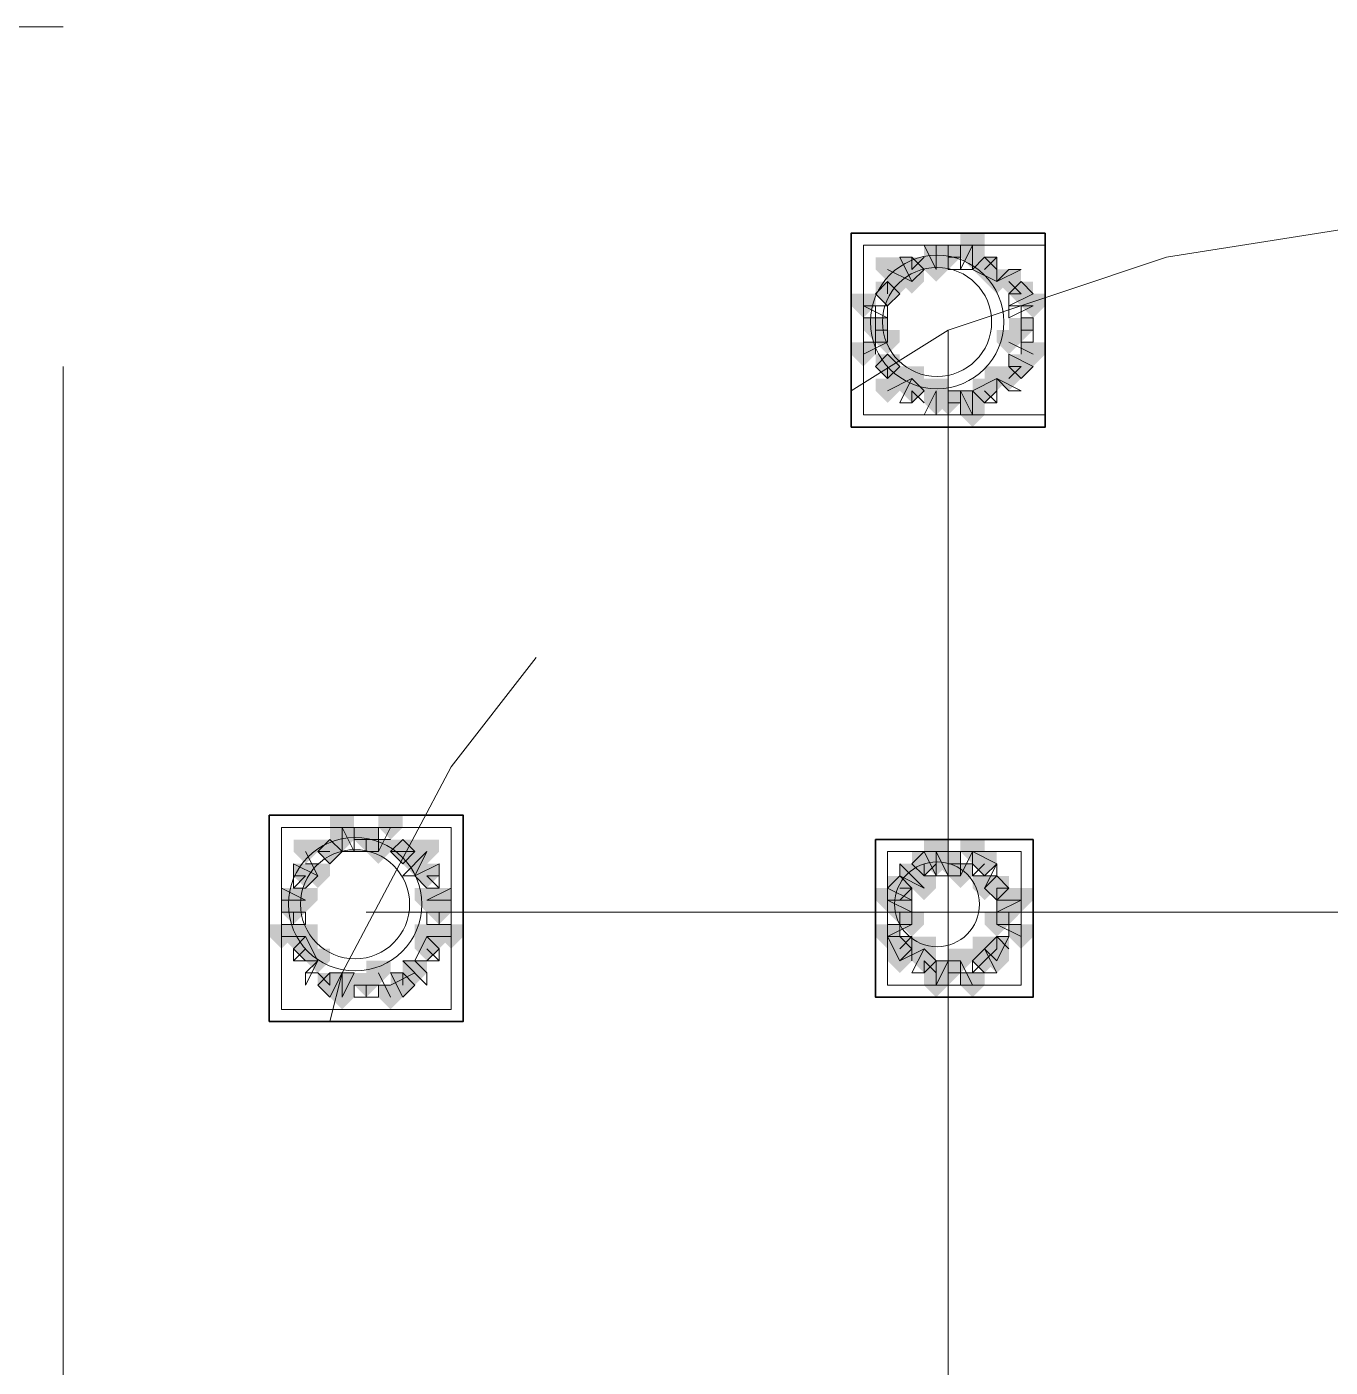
# Model space of a CAD drawing. Header units: millimetres. Extents: x 2315 to 4619, y 1334 to 1897.
# Drawn here: x 3982.87 to 3989.43, y 1554.92 to 1561.67 of the extents above; entities that cross this region are included whole.
import ezdxf

# ---------------------------------------------------------------- set-up
doc = ezdxf.new("R2010")
doc.units = ezdxf.units.MM
doc.linetypes.add('PDF_IMPORT', pattern=[1, 0.8, -0.2])
for name, color, linetype, true_color in [('PDF_10', 7, 'Continuous', 0x00b85c), ('PDF_AXIS', 7, 'Continuous', 0x00b85c), ('PDF_柱构件', 7, 'Continuous', 0x00b85c), ('PDF_转运站初步方案', 7, 'Continuous', 0x00b85c)]:
    doc.layers.add(name, color=color, linetype=linetype, true_color=true_color)
doc.layers.add('PDF_中心线层', color=1, linetype='Continuous')
doc.layers.add('PDF_粗实线层', color=7, linetype='Continuous')

msp = doc.modelspace()

# ---------------------------------------------------------------- hatches: boundary and pattern name
at = {"layer": 'PDF_10', "transparency": 33554559}
for points in [[(3987.5074, 1560.5703), (3987.4463, 1560.5703), (3987.4463, 1560.5093), (3987.5074, 1560.4482), (3987.5685, 1560.5093), (3987.5685, 1560.5703)], [(3987.5074, 1560.5703), (3987.4463, 1560.5703), (3987.4463, 1560.5093), (3987.5074, 1560.4482), (3987.5685, 1560.5093), (3987.5685, 1560.5703)], [(3987.3242, 1560.5093), (3987.2631, 1560.5093), (3987.2631, 1560.4482), (3987.3242, 1560.3871), (3987.3852, 1560.4482), (3987.3852, 1560.5093)], [(3987.3242, 1560.5093), (3987.2631, 1560.5093), (3987.2631, 1560.4482), (3987.3242, 1560.3871), (3987.3852, 1560.4482), (3987.3852, 1560.5093)], [(3987.6907, 1560.5093), (3987.6296, 1560.5093), (3987.6296, 1560.4482), (3987.6907, 1560.3871), (3987.7517, 1560.4482), (3987.7517, 1560.5093)], [(3987.6907, 1560.5093), (3987.6296, 1560.5093), (3987.6296, 1560.4482), (3987.6907, 1560.3871), (3987.7517, 1560.4482), (3987.7517, 1560.5093)], [(3987.202, 1560.3871), (3987.1409, 1560.3871), (3987.1409, 1560.326), (3987.202, 1560.2649), (3987.2631, 1560.326), (3987.2631, 1560.3871)], [(3987.202, 1560.3871), (3987.1409, 1560.3871), (3987.1409, 1560.326), (3987.202, 1560.2649), (3987.2631, 1560.326), (3987.2631, 1560.3871)], [(3987.202, 1560.3871), (3987.1409, 1560.3871), (3987.1409, 1560.326), (3987.202, 1560.2649), (3987.2631, 1560.326), (3987.2631, 1560.3871)], [(3987.8739, 1560.3871), (3987.8128, 1560.3871), (3987.8128, 1560.326), (3987.8739, 1560.2649), (3987.935, 1560.326), (3987.935, 1560.3871)], [(3987.8739, 1560.3871), (3987.8128, 1560.3871), (3987.8128, 1560.326), (3987.8739, 1560.2649), (3987.935, 1560.326), (3987.935, 1560.3871)], [(3987.1409, 1560.2039), (3987.0798, 1560.2039), (3987.0798, 1560.1428), (3987.1409, 1560.0817), (3987.202, 1560.1428), (3987.202, 1560.2039)], [(3987.1409, 1560.2039), (3987.0798, 1560.2039), (3987.0798, 1560.1428), (3987.1409, 1560.0817), (3987.202, 1560.1428), (3987.202, 1560.2039)], [(3987.8739, 1560.2039), (3987.8128, 1560.2039), (3987.8128, 1560.1428), (3987.8739, 1560.0817), (3987.935, 1560.1428), (3987.935, 1560.2039)], [(3987.8739, 1560.2039), (3987.8128, 1560.2039), (3987.8128, 1560.1428), (3987.8739, 1560.0817), (3987.935, 1560.1428), (3987.935, 1560.2039)], [(3987.202, 1560.0206), (3987.1409, 1560.0206), (3987.1409, 1559.9595), (3987.202, 1559.8985), (3987.2631, 1559.9595), (3987.2631, 1560.0206)], [(3987.202, 1560.0206), (3987.1409, 1560.0206), (3987.1409, 1559.9595), (3987.202, 1559.8985), (3987.2631, 1559.9595), (3987.2631, 1560.0206)], [(3987.202, 1560.0206), (3987.1409, 1560.0206), (3987.1409, 1559.9595), (3987.202, 1559.8985), (3987.2631, 1559.9595), (3987.2631, 1560.0206)], [(3987.8739, 1560.0206), (3987.8128, 1560.0206), (3987.8128, 1559.9595), (3987.8739, 1559.8985), (3987.935, 1559.9595), (3987.935, 1560.0206)], [(3987.8739, 1560.0206), (3987.8128, 1560.0206), (3987.8128, 1559.9595), (3987.8739, 1559.8985), (3987.935, 1559.9595), (3987.935, 1560.0206)], [(3987.3242, 1559.8985), (3987.2631, 1559.8985), (3987.2631, 1559.8374), (3987.3242, 1559.7763), (3987.3852, 1559.8374), (3987.3852, 1559.8985)], [(3987.3242, 1559.8985), (3987.2631, 1559.8985), (3987.2631, 1559.8374), (3987.3242, 1559.7763), (3987.3852, 1559.8374), (3987.3852, 1559.8985)], [(3987.6907, 1559.8985), (3987.6296, 1559.8985), (3987.6296, 1559.8374), (3987.6907, 1559.7763), (3987.7517, 1559.8374), (3987.7517, 1559.8985)], [(3987.6907, 1559.8985), (3987.6296, 1559.8985), (3987.6296, 1559.8374), (3987.6907, 1559.7763), (3987.7517, 1559.8374), (3987.7517, 1559.8985)], [(3987.5074, 1559.8374), (3987.4463, 1559.8374), (3987.4463, 1559.7763), (3987.5074, 1559.7152), (3987.5685, 1559.7763), (3987.5685, 1559.8374)], [(3987.5074, 1559.8374), (3987.4463, 1559.8374), (3987.4463, 1559.7763), (3987.5074, 1559.7152), (3987.5685, 1559.7763), (3987.5685, 1559.8374)], [(3984.3923, 1557.5774), (3984.3312, 1557.5774), (3984.3312, 1557.5163), (3984.3923, 1557.4552), (3984.4534, 1557.5163), (3984.4534, 1557.5774)], [(3984.3923, 1557.5774), (3984.3312, 1557.5774), (3984.3312, 1557.5163), (3984.3923, 1557.4552), (3984.4534, 1557.5163), (3984.4534, 1557.5774)], [(3984.3923, 1557.5774), (3984.3312, 1557.5774), (3984.3312, 1557.5163), (3984.3923, 1557.4552), (3984.4534, 1557.5163), (3984.4534, 1557.5774)], [(3984.5755, 1557.6385), (3984.5144, 1557.6385), (3984.5144, 1557.5774), (3984.5755, 1557.5163), (3984.6366, 1557.5774), (3984.6366, 1557.6385)], [(3984.5755, 1557.6385), (3984.5144, 1557.6385), (3984.5144, 1557.5774), (3984.5755, 1557.5163), (3984.6366, 1557.5774), (3984.6366, 1557.6385)], [(3984.7588, 1557.5774), (3984.6977, 1557.5774), (3984.6977, 1557.5163), (3984.7588, 1557.4552), (3984.8198, 1557.5163), (3984.8198, 1557.5774)], [(3984.7588, 1557.5774), (3984.6977, 1557.5774), (3984.6977, 1557.5163), (3984.7588, 1557.4552), (3984.8198, 1557.5163), (3984.8198, 1557.5774)], [(3984.7588, 1557.5774), (3984.6977, 1557.5774), (3984.6977, 1557.5163), (3984.7588, 1557.4552), (3984.8198, 1557.5163), (3984.8198, 1557.5774)], [(3987.3852, 1557.5163), (3987.3242, 1557.5163), (3987.3242, 1557.4552), (3987.3852, 1557.3941), (3987.4463, 1557.4552), (3987.4463, 1557.5163)], [(3987.3852, 1557.5163), (3987.3242, 1557.5163), (3987.3242, 1557.4552), (3987.3852, 1557.3941), (3987.4463, 1557.4552), (3987.4463, 1557.5163)], [(3987.5074, 1557.5163), (3987.4463, 1557.5163), (3987.4463, 1557.4552), (3987.5074, 1557.3941), (3987.5685, 1557.4552), (3987.5685, 1557.5163)], [(3987.5074, 1557.5163), (3987.4463, 1557.5163), (3987.4463, 1557.4552), (3987.5074, 1557.3941), (3987.5685, 1557.4552), (3987.5685, 1557.5163)], [(3987.6907, 1557.5163), (3987.6296, 1557.5163), (3987.6296, 1557.4552), (3987.6907, 1557.3941), (3987.7517, 1557.4552), (3987.7517, 1557.5163)], [(3987.6907, 1557.5163), (3987.6296, 1557.5163), (3987.6296, 1557.4552), (3987.6907, 1557.3941), (3987.7517, 1557.4552), (3987.7517, 1557.5163)], [(3984.2701, 1557.4552), (3984.209, 1557.4552), (3984.209, 1557.3941), (3984.2701, 1557.333), (3984.3312, 1557.3941), (3984.3312, 1557.4552)], [(3984.2701, 1557.4552), (3984.209, 1557.4552), (3984.209, 1557.3941), (3984.2701, 1557.333), (3984.3312, 1557.3941), (3984.3312, 1557.4552)], [(3984.8809, 1557.4552), (3984.8198, 1557.4552), (3984.8198, 1557.3941), (3984.8809, 1557.333), (3984.942, 1557.3941), (3984.942, 1557.4552)], [(3984.8809, 1557.4552), (3984.8198, 1557.4552), (3984.8198, 1557.3941), (3984.8809, 1557.333), (3984.942, 1557.3941), (3984.942, 1557.4552)], [(3987.2631, 1557.3941), (3987.202, 1557.3941), (3987.202, 1557.333), (3987.2631, 1557.272), (3987.3242, 1557.333), (3987.3242, 1557.3941)], [(3987.2631, 1557.3941), (3987.202, 1557.3941), (3987.202, 1557.333), (3987.2631, 1557.272), (3987.3242, 1557.333), (3987.3242, 1557.3941)], [(3987.7517, 1557.3941), (3987.6907, 1557.3941), (3987.6907, 1557.333), (3987.7517, 1557.272), (3987.8128, 1557.333), (3987.8128, 1557.3941)], [(3987.7517, 1557.3941), (3987.6907, 1557.3941), (3987.6907, 1557.333), (3987.7517, 1557.272), (3987.8128, 1557.333), (3987.8128, 1557.3941)], [(3984.209, 1557.272), (3984.1479, 1557.272), (3984.1479, 1557.2109), (3984.209, 1557.1498), (3984.2701, 1557.2109), (3984.2701, 1557.272)], [(3984.209, 1557.272), (3984.1479, 1557.272), (3984.1479, 1557.2109), (3984.209, 1557.1498), (3984.2701, 1557.2109), (3984.2701, 1557.272)], [(3984.942, 1557.272), (3984.8809, 1557.272), (3984.8809, 1557.2109), (3984.942, 1557.1498), (3985.0031, 1557.2109), (3985.0031, 1557.272)], [(3984.942, 1557.272), (3984.8809, 1557.272), (3984.8809, 1557.2109), (3984.942, 1557.1498), (3985.0031, 1557.2109), (3985.0031, 1557.272)], [(3984.942, 1557.272), (3984.8809, 1557.272), (3984.8809, 1557.2109), (3984.942, 1557.1498), (3985.0031, 1557.2109), (3985.0031, 1557.272)], [(3987.2631, 1557.272), (3987.202, 1557.272), (3987.202, 1557.2109), (3987.2631, 1557.1498), (3987.3242, 1557.2109), (3987.3242, 1557.272)], [(3987.2631, 1557.272), (3987.202, 1557.272), (3987.202, 1557.2109), (3987.2631, 1557.1498), (3987.3242, 1557.2109), (3987.3242, 1557.272)], [(3987.8128, 1557.272), (3987.7517, 1557.272), (3987.7517, 1557.2109), (3987.8128, 1557.1498), (3987.8739, 1557.2109), (3987.8739, 1557.272)], [(3987.8128, 1557.272), (3987.7517, 1557.272), (3987.7517, 1557.2109), (3987.8128, 1557.1498), (3987.8739, 1557.2109), (3987.8739, 1557.272)], [(3984.2701, 1557.0887), (3984.209, 1557.0887), (3984.209, 1557.0276), (3984.2701, 1556.9666), (3984.3312, 1557.0276), (3984.3312, 1557.0887)], [(3984.2701, 1557.0887), (3984.209, 1557.0887), (3984.209, 1557.0276), (3984.2701, 1556.9666), (3984.3312, 1557.0276), (3984.3312, 1557.0887)], [(3984.8809, 1557.0887), (3984.8198, 1557.0887), (3984.8198, 1557.0276), (3984.8809, 1556.9666), (3984.942, 1557.0276), (3984.942, 1557.0887)], [(3984.8809, 1557.0887), (3984.8198, 1557.0887), (3984.8198, 1557.0276), (3984.8809, 1556.9666), (3984.942, 1557.0276), (3984.942, 1557.0887)], [(3987.2631, 1557.0887), (3987.202, 1557.0887), (3987.202, 1557.0276), (3987.2631, 1556.9666), (3987.3242, 1557.0276), (3987.3242, 1557.0887)], [(3987.2631, 1557.0887), (3987.202, 1557.0887), (3987.202, 1557.0276), (3987.2631, 1556.9666), (3987.3242, 1557.0276), (3987.3242, 1557.0887)], [(3987.7517, 1557.0887), (3987.6907, 1557.0887), (3987.6907, 1557.0276), (3987.7517, 1556.9666), (3987.8128, 1557.0276), (3987.8128, 1557.0887)], [(3987.7517, 1557.0887), (3987.6907, 1557.0887), (3987.6907, 1557.0276), (3987.7517, 1556.9666), (3987.8128, 1557.0276), (3987.8128, 1557.0887)], [(3987.3852, 1557.0276), (3987.3242, 1557.0276), (3987.3242, 1556.9666), (3987.3852, 1556.9055), (3987.4463, 1556.9666), (3987.4463, 1557.0276)], [(3987.3852, 1557.0276), (3987.3242, 1557.0276), (3987.3242, 1556.9666), (3987.3852, 1556.9055), (3987.4463, 1556.9666), (3987.4463, 1557.0276)], [(3987.5074, 1556.9666), (3987.4463, 1556.9666), (3987.4463, 1556.9055), (3987.5074, 1556.8444), (3987.5685, 1556.9055), (3987.5685, 1556.9666)], [(3987.5074, 1556.9666), (3987.4463, 1556.9666), (3987.4463, 1556.9055), (3987.5074, 1556.8444), (3987.5685, 1556.9055), (3987.5685, 1556.9666)], [(3987.6907, 1557.0276), (3987.6296, 1557.0276), (3987.6296, 1556.9666), (3987.6907, 1556.9055), (3987.7517, 1556.9666), (3987.7517, 1557.0276)], [(3987.6907, 1557.0276), (3987.6296, 1557.0276), (3987.6296, 1556.9666), (3987.6907, 1556.9055), (3987.7517, 1556.9666), (3987.7517, 1557.0276)], [(3984.3923, 1556.9055), (3984.3312, 1556.9055), (3984.3312, 1556.8444), (3984.3923, 1556.7833), (3984.4534, 1556.8444), (3984.4534, 1556.9055)], [(3984.3923, 1556.9055), (3984.3312, 1556.9055), (3984.3312, 1556.8444), (3984.3923, 1556.7833), (3984.4534, 1556.8444), (3984.4534, 1556.9055)], [(3984.5755, 1556.9055), (3984.5144, 1556.9055), (3984.5144, 1556.8444), (3984.5755, 1556.7833), (3984.6366, 1556.8444), (3984.6366, 1556.9055)], [(3984.5755, 1556.9055), (3984.5144, 1556.9055), (3984.5144, 1556.8444), (3984.5755, 1556.7833), (3984.6366, 1556.8444), (3984.6366, 1556.9055)], [(3984.7588, 1556.9055), (3984.6977, 1556.9055), (3984.6977, 1556.8444), (3984.7588, 1556.7833), (3984.8198, 1556.8444), (3984.8198, 1556.9055)], [(3984.7588, 1556.9055), (3984.6977, 1556.9055), (3984.6977, 1556.8444), (3984.7588, 1556.7833), (3984.8198, 1556.8444), (3984.8198, 1556.9055)]]:
    msp.add_hatch(color=256, dxfattribs=at).paths.add_polyline_path(points)
at = {"layer": 'PDF_柱构件', "transparency": 33554559}
for points in [[(3987.6296, 1560.6314), (3987.5685, 1560.6314), (3987.5685, 1560.5703), (3987.6296, 1560.5093), (3987.6907, 1560.5703), (3987.6907, 1560.6314)], [(3987.4463, 1560.5703), (3987.3852, 1560.5703), (3987.3852, 1560.5093), (3987.4463, 1560.4482), (3987.5074, 1560.5093), (3987.5074, 1560.5703)], [(3987.6296, 1560.5703), (3987.5685, 1560.5703), (3987.5685, 1560.5093), (3987.6296, 1560.4482), (3987.6907, 1560.5093), (3987.6907, 1560.5703)], [(3987.202, 1560.5093), (3987.1409, 1560.5093), (3987.1409, 1560.4482), (3987.202, 1560.3871), (3987.2631, 1560.4482), (3987.2631, 1560.5093)], [(3987.4463, 1560.5093), (3987.3852, 1560.5093), (3987.3852, 1560.4482), (3987.4463, 1560.3871), (3987.5074, 1560.4482), (3987.5074, 1560.5093)], [(3987.2631, 1560.4482), (3987.202, 1560.4482), (3987.202, 1560.3871), (3987.2631, 1560.326), (3987.3242, 1560.3871), (3987.3242, 1560.4482)], [(3987.3242, 1560.4482), (3987.2631, 1560.4482), (3987.2631, 1560.3871), (3987.3242, 1560.326), (3987.3852, 1560.3871), (3987.3852, 1560.4482)], [(3987.7517, 1560.4482), (3987.6907, 1560.4482), (3987.6907, 1560.3871), (3987.7517, 1560.326), (3987.8128, 1560.3871), (3987.8128, 1560.4482)], [(3987.8128, 1560.4482), (3987.7517, 1560.4482), (3987.7517, 1560.3871), (3987.8128, 1560.326), (3987.8739, 1560.3871), (3987.8739, 1560.4482)], [(3987.0798, 1560.326), (3987.0188, 1560.326), (3987.0188, 1560.2649), (3987.0798, 1560.2039), (3987.1409, 1560.2649), (3987.1409, 1560.326)], [(3987.935, 1560.326), (3987.8739, 1560.326), (3987.8739, 1560.2649), (3987.935, 1560.2039), (3987.9961, 1560.2649), (3987.9961, 1560.326)], [(3987.202, 1560.1428), (3987.1409, 1560.1428), (3987.1409, 1560.0817), (3987.202, 1560.0206), (3987.2631, 1560.0817), (3987.2631, 1560.1428)], [(3987.8128, 1560.1428), (3987.7517, 1560.1428), (3987.7517, 1560.0817), (3987.8128, 1560.0206), (3987.8739, 1560.0817), (3987.8739, 1560.1428)], [(3987.0798, 1560.0817), (3987.0188, 1560.0817), (3987.0188, 1560.0206), (3987.0798, 1559.9595), (3987.1409, 1560.0206), (3987.1409, 1560.0817)], [(3987.935, 1560.0817), (3987.8739, 1560.0817), (3987.8739, 1560.0206), (3987.935, 1559.9595), (3987.9961, 1560.0206), (3987.9961, 1560.0817)], [(3987.2631, 1559.9595), (3987.202, 1559.9595), (3987.202, 1559.8985), (3987.2631, 1559.8374), (3987.3242, 1559.8985), (3987.3242, 1559.9595)], [(3987.3242, 1559.9595), (3987.2631, 1559.9595), (3987.2631, 1559.8985), (3987.3242, 1559.8374), (3987.3852, 1559.8985), (3987.3852, 1559.9595)], [(3987.7517, 1559.9595), (3987.6907, 1559.9595), (3987.6907, 1559.8985), (3987.7517, 1559.8374), (3987.8128, 1559.8985), (3987.8128, 1559.9595)], [(3987.8128, 1559.9595), (3987.7517, 1559.9595), (3987.7517, 1559.8985), (3987.8128, 1559.8374), (3987.8739, 1559.8985), (3987.8739, 1559.9595)], [(3987.202, 1559.8985), (3987.1409, 1559.8985), (3987.1409, 1559.8374), (3987.202, 1559.7763), (3987.2631, 1559.8374), (3987.2631, 1559.8985)], [(3987.4463, 1559.8985), (3987.3852, 1559.8985), (3987.3852, 1559.8374), (3987.4463, 1559.7763), (3987.5074, 1559.8374), (3987.5074, 1559.8985)], [(3987.4463, 1559.8374), (3987.3852, 1559.8374), (3987.3852, 1559.7763), (3987.4463, 1559.7152), (3987.5074, 1559.7763), (3987.5074, 1559.8374)], [(3987.6296, 1559.8374), (3987.5685, 1559.8374), (3987.5685, 1559.7763), (3987.6296, 1559.7152), (3987.6907, 1559.7763), (3987.6907, 1559.8374)], [(3987.6296, 1559.7763), (3987.5685, 1559.7763), (3987.5685, 1559.7152), (3987.6296, 1559.6541), (3987.6907, 1559.7152), (3987.6907, 1559.7763)], [(3984.4534, 1557.6995), (3984.3923, 1557.6995), (3984.3923, 1557.6385), (3984.4534, 1557.5774), (3984.5144, 1557.6385), (3984.5144, 1557.6995)], [(3984.6977, 1557.6995), (3984.6366, 1557.6995), (3984.6366, 1557.6385), (3984.6977, 1557.5774), (3984.7588, 1557.6385), (3984.7588, 1557.6995)], [(3984.2701, 1557.5774), (3984.209, 1557.5774), (3984.209, 1557.5163), (3984.2701, 1557.4552), (3984.3312, 1557.5163), (3984.3312, 1557.5774)], [(3984.4534, 1557.6385), (3984.3923, 1557.6385), (3984.3923, 1557.5774), (3984.4534, 1557.5163), (3984.5144, 1557.5774), (3984.5144, 1557.6385)], [(3984.6366, 1557.5774), (3984.5755, 1557.5774), (3984.5755, 1557.5163), (3984.6366, 1557.4552), (3984.6977, 1557.5163), (3984.6977, 1557.5774)], [(3984.8809, 1557.5774), (3984.8198, 1557.5774), (3984.8198, 1557.5163), (3984.8809, 1557.4552), (3984.942, 1557.5163), (3984.942, 1557.5774)], [(3987.4463, 1557.5774), (3987.3852, 1557.5774), (3987.3852, 1557.5163), (3987.4463, 1557.4552), (3987.5074, 1557.5163), (3987.5074, 1557.5774)], [(3987.6296, 1557.5774), (3987.5685, 1557.5774), (3987.5685, 1557.5163), (3987.6296, 1557.4552), (3987.6907, 1557.5163), (3987.6907, 1557.5774)], [(3984.8198, 1557.5163), (3984.7588, 1557.5163), (3984.7588, 1557.4552), (3984.8198, 1557.3941), (3984.8809, 1557.4552), (3984.8809, 1557.5163)], [(3987.4463, 1557.5163), (3987.3852, 1557.5163), (3987.3852, 1557.4552), (3987.4463, 1557.3941), (3987.5074, 1557.4552), (3987.5074, 1557.5163)], [(3984.3312, 1557.4552), (3984.2701, 1557.4552), (3984.2701, 1557.3941), (3984.3312, 1557.333), (3984.3923, 1557.3941), (3984.3923, 1557.4552)], [(3987.3242, 1557.4552), (3987.2631, 1557.4552), (3987.2631, 1557.3941), (3987.3242, 1557.333), (3987.3852, 1557.3941), (3987.3852, 1557.4552)], [(3987.5685, 1557.4552), (3987.5074, 1557.4552), (3987.5074, 1557.3941), (3987.5685, 1557.333), (3987.6296, 1557.3941), (3987.6296, 1557.4552)], [(3987.3852, 1557.3941), (3987.3242, 1557.3941), (3987.3242, 1557.333), (3987.3852, 1557.272), (3987.4463, 1557.333), (3987.4463, 1557.3941)], [(3987.6907, 1557.3941), (3987.6296, 1557.3941), (3987.6296, 1557.333), (3987.6907, 1557.272), (3987.7517, 1557.333), (3987.7517, 1557.3941)], [(3984.209, 1557.333), (3984.1479, 1557.333), (3984.1479, 1557.272), (3984.209, 1557.2109), (3984.2701, 1557.272), (3984.2701, 1557.333)], [(3984.2701, 1557.333), (3984.209, 1557.333), (3984.209, 1557.272), (3984.2701, 1557.2109), (3984.3312, 1557.272), (3984.3312, 1557.333)], [(3984.8809, 1557.333), (3984.8198, 1557.333), (3984.8198, 1557.272), (3984.8809, 1557.2109), (3984.942, 1557.272), (3984.942, 1557.333)], [(3984.942, 1557.333), (3984.8809, 1557.333), (3984.8809, 1557.272), (3984.942, 1557.2109), (3985.0031, 1557.272), (3985.0031, 1557.333)], [(3987.202, 1557.333), (3987.1409, 1557.333), (3987.1409, 1557.272), (3987.202, 1557.2109), (3987.2631, 1557.272), (3987.2631, 1557.333)], [(3987.2631, 1557.333), (3987.202, 1557.333), (3987.202, 1557.272), (3987.2631, 1557.2109), (3987.3242, 1557.272), (3987.3242, 1557.333)], [(3987.8128, 1557.333), (3987.7517, 1557.333), (3987.7517, 1557.272), (3987.8128, 1557.2109), (3987.8739, 1557.272), (3987.8739, 1557.333)], [(3987.8739, 1557.333), (3987.8128, 1557.333), (3987.8128, 1557.272), (3987.8739, 1557.2109), (3987.935, 1557.272), (3987.935, 1557.333)], [(3987.3242, 1557.2109), (3987.2631, 1557.2109), (3987.2631, 1557.1498), (3987.3242, 1557.0887), (3987.3852, 1557.1498), (3987.3852, 1557.2109)], [(3987.7517, 1557.2109), (3987.6907, 1557.2109), (3987.6907, 1557.1498), (3987.7517, 1557.0887), (3987.8128, 1557.1498), (3987.8128, 1557.2109)], [(3984.1479, 1557.1498), (3984.0869, 1557.1498), (3984.0869, 1557.0887), (3984.1479, 1557.0276), (3984.209, 1557.0887), (3984.209, 1557.1498)], [(3984.209, 1557.1498), (3984.1479, 1557.1498), (3984.1479, 1557.0887), (3984.209, 1557.0276), (3984.2701, 1557.0887), (3984.2701, 1557.1498)], [(3984.2701, 1557.1498), (3984.209, 1557.1498), (3984.209, 1557.0887), (3984.2701, 1557.0276), (3984.3312, 1557.0887), (3984.3312, 1557.1498)], [(3984.8809, 1557.1498), (3984.8198, 1557.1498), (3984.8198, 1557.0887), (3984.8809, 1557.0276), (3984.942, 1557.0887), (3984.942, 1557.1498)], [(3984.942, 1557.1498), (3984.8809, 1557.1498), (3984.8809, 1557.0887), (3984.942, 1557.0276), (3985.0031, 1557.0887), (3985.0031, 1557.1498)], [(3985.0031, 1557.1498), (3984.942, 1557.1498), (3984.942, 1557.0887), (3985.0031, 1557.0276), (3985.0642, 1557.0887), (3985.0642, 1557.1498)], [(3987.202, 1557.1498), (3987.1409, 1557.1498), (3987.1409, 1557.0887), (3987.202, 1557.0276), (3987.2631, 1557.0887), (3987.2631, 1557.1498)], [(3987.8739, 1557.1498), (3987.8128, 1557.1498), (3987.8128, 1557.0887), (3987.8739, 1557.0276), (3987.935, 1557.0887), (3987.935, 1557.1498)], [(3987.3852, 1557.0887), (3987.3242, 1557.0887), (3987.3242, 1557.0276), (3987.3852, 1556.9666), (3987.4463, 1557.0276), (3987.4463, 1557.0887)], [(3987.6907, 1557.0887), (3987.6296, 1557.0887), (3987.6296, 1557.0276), (3987.6907, 1556.9666), (3987.7517, 1557.0276), (3987.7517, 1557.0887)], [(3984.3312, 1557.0276), (3984.2701, 1557.0276), (3984.2701, 1556.9666), (3984.3312, 1556.9055), (3984.3923, 1556.9666), (3984.3923, 1557.0276)], [(3984.6366, 1556.9666), (3984.5755, 1556.9666), (3984.5755, 1556.9055), (3984.6366, 1556.8444), (3984.6977, 1556.9055), (3984.6977, 1556.9666)], [(3984.8198, 1556.9666), (3984.7588, 1556.9666), (3984.7588, 1556.9055), (3984.8198, 1556.8444), (3984.8809, 1556.9055), (3984.8809, 1556.9666)], [(3987.2631, 1557.0276), (3987.202, 1557.0276), (3987.202, 1556.9666), (3987.2631, 1556.9055), (3987.3242, 1556.9666), (3987.3242, 1557.0276)], [(3987.4463, 1556.9666), (3987.3852, 1556.9666), (3987.3852, 1556.9055), (3987.4463, 1556.8444), (3987.5074, 1556.9055), (3987.5074, 1556.9666)], [(3987.5685, 1557.0276), (3987.5074, 1557.0276), (3987.5074, 1556.9666), (3987.5685, 1556.9055), (3987.6296, 1556.9666), (3987.6296, 1557.0276)], [(3987.7517, 1557.0276), (3987.6907, 1557.0276), (3987.6907, 1556.9666), (3987.7517, 1556.9055), (3987.8128, 1556.9666), (3987.8128, 1557.0276)], [(3984.4534, 1556.9055), (3984.3923, 1556.9055), (3984.3923, 1556.8444), (3984.4534, 1556.7833), (3984.5144, 1556.8444), (3984.5144, 1556.9055)], [(3987.4463, 1556.9055), (3987.3852, 1556.9055), (3987.3852, 1556.8444), (3987.4463, 1556.7833), (3987.5074, 1556.8444), (3987.5074, 1556.9055)], [(3987.6296, 1556.9055), (3987.5685, 1556.9055), (3987.5685, 1556.8444), (3987.6296, 1556.7833), (3987.6907, 1556.8444), (3987.6907, 1556.9055)], [(3984.4534, 1556.8444), (3984.3923, 1556.8444), (3984.3923, 1556.7833), (3984.4534, 1556.7222), (3984.5144, 1556.7833), (3984.5144, 1556.8444)], [(3984.6977, 1556.8444), (3984.6366, 1556.8444), (3984.6366, 1556.7833), (3984.6977, 1556.7222), (3984.7588, 1556.7833), (3984.7588, 1556.8444)]]:
    msp.add_hatch(color=256, dxfattribs=at).paths.add_polyline_path(points)
at = {"layer": 'PDF_转运站初步方案', "transparency": 33554559}
for points in [[(3987.5074, 1560.5703), (3987.4463, 1560.5703), (3987.4463, 1560.5093), (3987.5074, 1560.4482), (3987.5685, 1560.5093), (3987.5685, 1560.5703)], [(3987.5074, 1560.5703), (3987.4463, 1560.5703), (3987.4463, 1560.5093), (3987.5074, 1560.4482), (3987.5685, 1560.5093), (3987.5685, 1560.5703)], [(3987.3242, 1560.5093), (3987.2631, 1560.5093), (3987.2631, 1560.4482), (3987.3242, 1560.3871), (3987.3852, 1560.4482), (3987.3852, 1560.5093)], [(3987.3242, 1560.5093), (3987.2631, 1560.5093), (3987.2631, 1560.4482), (3987.3242, 1560.3871), (3987.3852, 1560.4482), (3987.3852, 1560.5093)], [(3987.6907, 1560.5093), (3987.6296, 1560.5093), (3987.6296, 1560.4482), (3987.6907, 1560.3871), (3987.7517, 1560.4482), (3987.7517, 1560.5093)], [(3987.6907, 1560.5093), (3987.6296, 1560.5093), (3987.6296, 1560.4482), (3987.6907, 1560.3871), (3987.7517, 1560.4482), (3987.7517, 1560.5093)], [(3987.202, 1560.3871), (3987.1409, 1560.3871), (3987.1409, 1560.326), (3987.202, 1560.2649), (3987.2631, 1560.326), (3987.2631, 1560.3871)], [(3987.202, 1560.3871), (3987.1409, 1560.3871), (3987.1409, 1560.326), (3987.202, 1560.2649), (3987.2631, 1560.326), (3987.2631, 1560.3871)], [(3987.8739, 1560.3871), (3987.8128, 1560.3871), (3987.8128, 1560.326), (3987.8739, 1560.2649), (3987.935, 1560.326), (3987.935, 1560.3871)], [(3987.8739, 1560.3871), (3987.8128, 1560.3871), (3987.8128, 1560.326), (3987.8739, 1560.2649), (3987.935, 1560.326), (3987.935, 1560.3871)], [(3987.1409, 1560.2039), (3987.0798, 1560.2039), (3987.0798, 1560.1428), (3987.1409, 1560.0817), (3987.202, 1560.1428), (3987.202, 1560.2039)], [(3987.1409, 1560.2039), (3987.0798, 1560.2039), (3987.0798, 1560.1428), (3987.1409, 1560.0817), (3987.202, 1560.1428), (3987.202, 1560.2039)], [(3987.8739, 1560.2039), (3987.8128, 1560.2039), (3987.8128, 1560.1428), (3987.8739, 1560.0817), (3987.935, 1560.1428), (3987.935, 1560.2039)], [(3987.8739, 1560.2039), (3987.8128, 1560.2039), (3987.8128, 1560.1428), (3987.8739, 1560.0817), (3987.935, 1560.1428), (3987.935, 1560.2039)], [(3987.202, 1560.0206), (3987.1409, 1560.0206), (3987.1409, 1559.9595), (3987.202, 1559.8985), (3987.2631, 1559.9595), (3987.2631, 1560.0206)], [(3987.202, 1560.0206), (3987.1409, 1560.0206), (3987.1409, 1559.9595), (3987.202, 1559.8985), (3987.2631, 1559.9595), (3987.2631, 1560.0206)], [(3987.8739, 1560.0206), (3987.8128, 1560.0206), (3987.8128, 1559.9595), (3987.8739, 1559.8985), (3987.935, 1559.9595), (3987.935, 1560.0206)], [(3987.8739, 1560.0206), (3987.8128, 1560.0206), (3987.8128, 1559.9595), (3987.8739, 1559.8985), (3987.935, 1559.9595), (3987.935, 1560.0206)], [(3987.3242, 1559.8985), (3987.2631, 1559.8985), (3987.2631, 1559.8374), (3987.3242, 1559.7763), (3987.3852, 1559.8374), (3987.3852, 1559.8985)], [(3987.3242, 1559.8985), (3987.2631, 1559.8985), (3987.2631, 1559.8374), (3987.3242, 1559.7763), (3987.3852, 1559.8374), (3987.3852, 1559.8985)], [(3987.6907, 1559.8985), (3987.6296, 1559.8985), (3987.6296, 1559.8374), (3987.6907, 1559.7763), (3987.7517, 1559.8374), (3987.7517, 1559.8985)], [(3987.6907, 1559.8985), (3987.6296, 1559.8985), (3987.6296, 1559.8374), (3987.6907, 1559.7763), (3987.7517, 1559.8374), (3987.7517, 1559.8985)], [(3987.5074, 1559.8374), (3987.4463, 1559.8374), (3987.4463, 1559.7763), (3987.5074, 1559.7152), (3987.5685, 1559.7763), (3987.5685, 1559.8374)], [(3987.5074, 1559.8374), (3987.4463, 1559.8374), (3987.4463, 1559.7763), (3987.5074, 1559.7152), (3987.5685, 1559.7763), (3987.5685, 1559.8374)], [(3984.3923, 1557.5774), (3984.3312, 1557.5774), (3984.3312, 1557.5163), (3984.3923, 1557.4552), (3984.4534, 1557.5163), (3984.4534, 1557.5774)], [(3984.3923, 1557.5774), (3984.3312, 1557.5774), (3984.3312, 1557.5163), (3984.3923, 1557.4552), (3984.4534, 1557.5163), (3984.4534, 1557.5774)], [(3984.5755, 1557.6385), (3984.5144, 1557.6385), (3984.5144, 1557.5774), (3984.5755, 1557.5163), (3984.6366, 1557.5774), (3984.6366, 1557.6385)], [(3984.5755, 1557.6385), (3984.5144, 1557.6385), (3984.5144, 1557.5774), (3984.5755, 1557.5163), (3984.6366, 1557.5774), (3984.6366, 1557.6385)], [(3984.7588, 1557.5774), (3984.6977, 1557.5774), (3984.6977, 1557.5163), (3984.7588, 1557.4552), (3984.8198, 1557.5163), (3984.8198, 1557.5774)], [(3984.7588, 1557.5774), (3984.6977, 1557.5774), (3984.6977, 1557.5163), (3984.7588, 1557.4552), (3984.8198, 1557.5163), (3984.8198, 1557.5774)], [(3987.3852, 1557.5163), (3987.3242, 1557.5163), (3987.3242, 1557.4552), (3987.3852, 1557.3941), (3987.4463, 1557.4552), (3987.4463, 1557.5163)], [(3987.3852, 1557.5163), (3987.3242, 1557.5163), (3987.3242, 1557.4552), (3987.3852, 1557.3941), (3987.4463, 1557.4552), (3987.4463, 1557.5163)], [(3987.5074, 1557.5163), (3987.4463, 1557.5163), (3987.4463, 1557.4552), (3987.5074, 1557.3941), (3987.5685, 1557.4552), (3987.5685, 1557.5163)], [(3987.5074, 1557.5163), (3987.4463, 1557.5163), (3987.4463, 1557.4552), (3987.5074, 1557.3941), (3987.5685, 1557.4552), (3987.5685, 1557.5163)], [(3987.6907, 1557.5163), (3987.6296, 1557.5163), (3987.6296, 1557.4552), (3987.6907, 1557.3941), (3987.7517, 1557.4552), (3987.7517, 1557.5163)], [(3987.6907, 1557.5163), (3987.6296, 1557.5163), (3987.6296, 1557.4552), (3987.6907, 1557.3941), (3987.7517, 1557.4552), (3987.7517, 1557.5163)], [(3984.2701, 1557.4552), (3984.209, 1557.4552), (3984.209, 1557.3941), (3984.2701, 1557.333), (3984.3312, 1557.3941), (3984.3312, 1557.4552)], [(3984.2701, 1557.4552), (3984.209, 1557.4552), (3984.209, 1557.3941), (3984.2701, 1557.333), (3984.3312, 1557.3941), (3984.3312, 1557.4552)], [(3984.8809, 1557.4552), (3984.8198, 1557.4552), (3984.8198, 1557.3941), (3984.8809, 1557.333), (3984.942, 1557.3941), (3984.942, 1557.4552)], [(3984.8809, 1557.4552), (3984.8198, 1557.4552), (3984.8198, 1557.3941), (3984.8809, 1557.333), (3984.942, 1557.3941), (3984.942, 1557.4552)], [(3987.2631, 1557.3941), (3987.202, 1557.3941), (3987.202, 1557.333), (3987.2631, 1557.272), (3987.3242, 1557.333), (3987.3242, 1557.3941)], [(3987.2631, 1557.3941), (3987.202, 1557.3941), (3987.202, 1557.333), (3987.2631, 1557.272), (3987.3242, 1557.333), (3987.3242, 1557.3941)], [(3987.7517, 1557.3941), (3987.6907, 1557.3941), (3987.6907, 1557.333), (3987.7517, 1557.272), (3987.8128, 1557.333), (3987.8128, 1557.3941)], [(3987.7517, 1557.3941), (3987.6907, 1557.3941), (3987.6907, 1557.333), (3987.7517, 1557.272), (3987.8128, 1557.333), (3987.8128, 1557.3941)], [(3984.209, 1557.272), (3984.1479, 1557.272), (3984.1479, 1557.2109), (3984.209, 1557.1498), (3984.2701, 1557.2109), (3984.2701, 1557.272)], [(3984.209, 1557.272), (3984.1479, 1557.272), (3984.1479, 1557.2109), (3984.209, 1557.1498), (3984.2701, 1557.2109), (3984.2701, 1557.272)], [(3984.942, 1557.272), (3984.8809, 1557.272), (3984.8809, 1557.2109), (3984.942, 1557.1498), (3985.0031, 1557.2109), (3985.0031, 1557.272)], [(3984.942, 1557.272), (3984.8809, 1557.272), (3984.8809, 1557.2109), (3984.942, 1557.1498), (3985.0031, 1557.2109), (3985.0031, 1557.272)], [(3987.2631, 1557.272), (3987.202, 1557.272), (3987.202, 1557.2109), (3987.2631, 1557.1498), (3987.3242, 1557.2109), (3987.3242, 1557.272)], [(3987.2631, 1557.272), (3987.202, 1557.272), (3987.202, 1557.2109), (3987.2631, 1557.1498), (3987.3242, 1557.2109), (3987.3242, 1557.272)], [(3987.8128, 1557.272), (3987.7517, 1557.272), (3987.7517, 1557.2109), (3987.8128, 1557.1498), (3987.8739, 1557.2109), (3987.8739, 1557.272)], [(3987.8128, 1557.272), (3987.7517, 1557.272), (3987.7517, 1557.2109), (3987.8128, 1557.1498), (3987.8739, 1557.2109), (3987.8739, 1557.272)], [(3984.2701, 1557.0887), (3984.209, 1557.0887), (3984.209, 1557.0276), (3984.2701, 1556.9666), (3984.3312, 1557.0276), (3984.3312, 1557.0887)], [(3984.2701, 1557.0887), (3984.209, 1557.0887), (3984.209, 1557.0276), (3984.2701, 1556.9666), (3984.3312, 1557.0276), (3984.3312, 1557.0887)], [(3984.8809, 1557.0887), (3984.8198, 1557.0887), (3984.8198, 1557.0276), (3984.8809, 1556.9666), (3984.942, 1557.0276), (3984.942, 1557.0887)], [(3984.8809, 1557.0887), (3984.8198, 1557.0887), (3984.8198, 1557.0276), (3984.8809, 1556.9666), (3984.942, 1557.0276), (3984.942, 1557.0887)], [(3987.2631, 1557.0887), (3987.202, 1557.0887), (3987.202, 1557.0276), (3987.2631, 1556.9666), (3987.3242, 1557.0276), (3987.3242, 1557.0887)], [(3987.2631, 1557.0887), (3987.202, 1557.0887), (3987.202, 1557.0276), (3987.2631, 1556.9666), (3987.3242, 1557.0276), (3987.3242, 1557.0887)], [(3987.7517, 1557.0887), (3987.6907, 1557.0887), (3987.6907, 1557.0276), (3987.7517, 1556.9666), (3987.8128, 1557.0276), (3987.8128, 1557.0887)], [(3987.7517, 1557.0887), (3987.6907, 1557.0887), (3987.6907, 1557.0276), (3987.7517, 1556.9666), (3987.8128, 1557.0276), (3987.8128, 1557.0887)], [(3987.3852, 1557.0276), (3987.3242, 1557.0276), (3987.3242, 1556.9666), (3987.3852, 1556.9055), (3987.4463, 1556.9666), (3987.4463, 1557.0276)], [(3987.3852, 1557.0276), (3987.3242, 1557.0276), (3987.3242, 1556.9666), (3987.3852, 1556.9055), (3987.4463, 1556.9666), (3987.4463, 1557.0276)], [(3987.5074, 1556.9666), (3987.4463, 1556.9666), (3987.4463, 1556.9055), (3987.5074, 1556.8444), (3987.5685, 1556.9055), (3987.5685, 1556.9666)], [(3987.5074, 1556.9666), (3987.4463, 1556.9666), (3987.4463, 1556.9055), (3987.5074, 1556.8444), (3987.5685, 1556.9055), (3987.5685, 1556.9666)], [(3987.6907, 1557.0276), (3987.6296, 1557.0276), (3987.6296, 1556.9666), (3987.6907, 1556.9055), (3987.7517, 1556.9666), (3987.7517, 1557.0276)], [(3987.6907, 1557.0276), (3987.6296, 1557.0276), (3987.6296, 1556.9666), (3987.6907, 1556.9055), (3987.7517, 1556.9666), (3987.7517, 1557.0276)], [(3984.3923, 1556.9055), (3984.3312, 1556.9055), (3984.3312, 1556.8444), (3984.3923, 1556.7833), (3984.4534, 1556.8444), (3984.4534, 1556.9055)], [(3984.3923, 1556.9055), (3984.3312, 1556.9055), (3984.3312, 1556.8444), (3984.3923, 1556.7833), (3984.4534, 1556.8444), (3984.4534, 1556.9055)], [(3984.5755, 1556.9055), (3984.5144, 1556.9055), (3984.5144, 1556.8444), (3984.5755, 1556.7833), (3984.6366, 1556.8444), (3984.6366, 1556.9055)], [(3984.5755, 1556.9055), (3984.5144, 1556.9055), (3984.5144, 1556.8444), (3984.5755, 1556.7833), (3984.6366, 1556.8444), (3984.6366, 1556.9055)], [(3984.7588, 1556.9055), (3984.6977, 1556.9055), (3984.6977, 1556.8444), (3984.7588, 1556.7833), (3984.8198, 1556.8444), (3984.8198, 1556.9055)], [(3984.7588, 1556.9055), (3984.6977, 1556.9055), (3984.6977, 1556.8444), (3984.7588, 1556.7833), (3984.8198, 1556.8444), (3984.8198, 1556.9055)]]:
    msp.add_hatch(color=256, dxfattribs=at).paths.add_polyline_path(points)

# ---------------------------------------------------------------- linework, layer by layer
at = {"layer": 'PDF_10', "lineweight": 18}
for points in [[(3987.5685, 1560.5093), (3987.5074, 1560.5093), (3987.5074, 1560.5703)], [(3987.3852, 1560.5093), (3987.3242, 1560.4482), (3987.3242, 1560.5093)], [(3987.7517, 1560.4482), (3987.6907, 1560.5093)], [(3987.6907, 1560.4482), (3987.7517, 1560.5093)], [(3987.202, 1560.3871), (3987.202, 1560.326)], [(3987.8128, 1560.326), (3987.8739, 1560.326), (3987.8128, 1560.3871)], [(3987.1409, 1560.2039), (3987.1409, 1560.0817)], [(3987.202, 1560.1428), (3987.1409, 1560.1428)], [(3987.8739, 1560.0817), (3987.8739, 1560.2039)], [(3987.8739, 1560.1428), (3987.935, 1560.1428)], [(3987.202, 1559.9595), (3987.202, 1559.8985)], [(3987.8128, 1559.8985), (3987.8739, 1559.9595), (3987.8128, 1559.9595)], [(3987.3242, 1559.7763), (3987.3242, 1559.8374), (3987.3852, 1559.7763)], [(3987.6907, 1559.7763), (3987.7517, 1559.8374)], [(3987.6907, 1559.8374), (3987.7517, 1559.7763)], [(3987.5074, 1559.7152), (3987.5074, 1559.7763), (3987.5685, 1559.7763)], [(3984.5144, 1557.5774), (3984.6366, 1557.5774)], [(3984.5755, 1557.5163), (3984.5755, 1557.5774)], [(3984.3312, 1557.5163), (3984.3923, 1557.5163)], [(3984.6977, 1557.5163), (3984.8198, 1557.5163)], [(3987.5074, 1557.5163), (3987.5074, 1557.4552), (3987.5685, 1557.4552)], [(3987.3852, 1557.4552), (3987.3852, 1557.3941), (3987.4463, 1557.4552)], [(3987.6296, 1557.4552), (3987.6907, 1557.3941)], [(3987.6296, 1557.3941), (3987.6907, 1557.4552)], [(3984.209, 1557.333), (3984.2701, 1557.3941), (3984.209, 1557.3941)], [(3984.942, 1557.3941), (3984.8809, 1557.3941), (3984.942, 1557.333)], [(3987.2631, 1557.272), (3987.3242, 1557.333), (3987.2631, 1557.333)], [(3987.8128, 1557.333), (3987.7517, 1557.333), (3987.7517, 1557.272)], [(3984.209, 1557.1498), (3984.209, 1557.2109), (3984.1479, 1557.2109)], [(3984.942, 1557.2109), (3984.942, 1557.1498)], [(3987.2631, 1557.1498), (3987.2631, 1557.2109), (3987.202, 1557.2109)], [(3987.7517, 1557.2109), (3987.8128, 1557.2109), (3987.8128, 1557.1498)], [(3987.3242, 1557.0276), (3987.2631, 1557.0887)], [(3987.3242, 1557.0887), (3987.2631, 1557.0276)], [(3987.8128, 1557.0276), (3987.7517, 1557.0887), (3987.7517, 1557.0276)], [(3984.2701, 1556.9666), (3984.209, 1557.0276)], [(3984.2701, 1557.0276), (3984.209, 1556.9666)], [(3984.942, 1557.0276), (3984.8809, 1556.9666)], [(3984.8809, 1557.0276), (3984.942, 1556.9666)], [(3987.4463, 1556.9055), (3987.3852, 1556.9666), (3987.3852, 1556.9055)], [(3987.5685, 1556.9055), (3987.5074, 1556.9055), (3987.5074, 1556.9666)], [(3987.6907, 1556.9666), (3987.6296, 1556.9055)], [(3987.6296, 1556.9666), (3987.6907, 1556.9055)], [(3984.3923, 1556.9055), (3984.3923, 1556.8444), (3984.3312, 1556.9055)], [(3984.8198, 1556.9055), (3984.6977, 1556.8444)], [(3984.7588, 1556.9055), (3984.7588, 1556.8444)], [(3984.6366, 1556.8444), (3984.5144, 1556.8444)], [(3984.5755, 1556.8444), (3984.5755, 1556.7833)]]:
    msp.add_lwpolyline(points, dxfattribs=at)
at = {"layer": 'PDF_AXIS', "lineweight": 18}
for points in [[(3987.9961, 1560.5703), (3987.9961, 1559.7152), (3987.0798, 1559.7152), (3987.0798, 1560.5703)], [(3984.1479, 1557.6385), (3984.1479, 1556.7222), (3985.0031, 1556.7222), (3985.0031, 1557.6385)], [(3987.202, 1557.5163), (3987.202, 1556.8444), (3987.8739, 1556.8444), (3987.8739, 1557.5163)]]:
    msp.add_lwpolyline(points, close=True, dxfattribs=at)
at = {"layer": 'PDF_中心线层', "color": 5, "linetype": 'PDF_IMPORT', "lineweight": 18, "ltscale": 14.048656}
msp.add_lwpolyline([(3913.0495, 1534.672), (3983.0485, 1534.672), (3983.0485, 1561.6698), (3913.0495, 1561.6698), (3913.0495, 1534.672)], dxfattribs=at)
at = {"layer": 'PDF_中心线层', "color": 112, "lineweight": 18, "true_color": 0x00b85c}
for points in [[(3995.9977, 1554.7066), (3995.9977, 1555.2563), (3995.7534, 1556.3557), (3995.3869, 1557.4552), (3994.715, 1558.3714), (3993.982, 1559.2266), (3993.0047, 1559.8985), (3991.9663, 1560.3871), (3990.8669, 1560.6314), (3989.7674, 1560.6925), (3988.6069, 1560.5093), (3987.5074, 1560.1428), (3987.0188, 1559.8374)], [(3987.5074, 1549.2093), (3987.5074, 1560.1428)], [(3985.4307, 1558.4936), (3985.0031, 1557.9439), (3984.4534, 1556.9055), (3984.3923, 1556.6612)], [(3995.509, 1557.2109), (3984.5755, 1557.2109)]]:
    msp.add_lwpolyline(points, dxfattribs=at)
at = {"layer": 'PDF_柱构件', "lineweight": 18}
for points in [[(3987.4463, 1560.5703), (3987.4463, 1560.4482), (3987.3852, 1560.5703)], [(3987.5685, 1560.4482), (3987.5074, 1560.4482), (3987.5074, 1560.5703), (3987.5685, 1560.5703)], [(3987.6296, 1560.5703), (3987.6296, 1560.4482), (3987.5685, 1560.4482)], [(3987.3852, 1560.4482), (3987.3242, 1560.3871), (3987.2631, 1560.5093), (3987.3242, 1560.5093)], [(3987.7517, 1560.3871), (3987.6296, 1560.4482), (3987.6907, 1560.5093), (3987.7517, 1560.5093)], [(3987.202, 1560.4482), (3987.3242, 1560.3871)], [(3987.8739, 1560.4482), (3987.7517, 1560.3871), (3987.8128, 1560.4482)], [(3987.2631, 1560.326), (3987.202, 1560.2649), (3987.1409, 1560.326), (3987.202, 1560.3871)], [(3987.8128, 1560.2649), (3987.8128, 1560.326), (3987.8739, 1560.3871), (3987.935, 1560.326)], [(3987.0798, 1560.2649), (3987.202, 1560.2649), (3987.202, 1560.2039)], [(3987.935, 1560.2649), (3987.8128, 1560.2039), (3987.8128, 1560.2649)], [(3987.202, 1560.2039), (3987.202, 1560.0817), (3987.0798, 1560.0817), (3987.0798, 1560.2039)], [(3987.8739, 1560.0817), (3987.8739, 1560.2039), (3987.935, 1560.2039), (3987.935, 1560.0817)], [(3987.0798, 1560.0206), (3987.202, 1560.0817)], [(3987.935, 1560.0206), (3987.8128, 1560.0817)], [(3987.202, 1560.0206), (3987.2631, 1559.9595), (3987.202, 1559.8985), (3987.1409, 1559.9595)], [(3987.8128, 1559.9595), (3987.8128, 1560.0206), (3987.935, 1559.9595), (3987.8739, 1559.8985)], [(3987.202, 1559.8374), (3987.3242, 1559.8985)], [(3987.3242, 1559.8985), (3987.3852, 1559.8374), (3987.3242, 1559.7763), (3987.2631, 1559.7763)], [(3987.6296, 1559.8374), (3987.7517, 1559.8985), (3987.7517, 1559.7763), (3987.6907, 1559.7763)], [(3987.8128, 1559.8374), (3987.7517, 1559.8985), (3987.8739, 1559.8374)], [(3987.3852, 1559.7152), (3987.4463, 1559.8374), (3987.4463, 1559.7152)], [(3987.5074, 1559.8374), (3987.5685, 1559.8374), (3987.5685, 1559.7152), (3987.5074, 1559.7152)], [(3987.6296, 1559.7152), (3987.5685, 1559.8374), (3987.6296, 1559.8374)], [(3984.3923, 1557.4552), (3984.4534, 1557.5163), (3984.3923, 1557.5774), (3984.3312, 1557.5163)], [(3984.4534, 1557.6385), (3984.4534, 1557.5163), (3984.5144, 1557.5163)], [(3984.5144, 1557.5163), (3984.6366, 1557.5163), (3984.6366, 1557.6385), (3984.5144, 1557.6385)], [(3984.6977, 1557.6385), (3984.6366, 1557.5163)], [(3984.6977, 1557.5163), (3984.7588, 1557.4552), (3984.8198, 1557.5163), (3984.7588, 1557.5774)], [(3984.2701, 1557.5163), (3984.3312, 1557.3941)], [(3984.8809, 1557.5163), (3984.7588, 1557.3941), (3984.8198, 1557.3941)], [(3987.3852, 1557.3941), (3987.4463, 1557.3941), (3987.3852, 1557.5163), (3987.3242, 1557.4552)], [(3987.4463, 1557.5163), (3987.4463, 1557.3941), (3987.5074, 1557.3941)], [(3987.5074, 1557.3941), (3987.5685, 1557.3941), (3987.5685, 1557.5163), (3987.5074, 1557.5163)], [(3987.6296, 1557.5163), (3987.5685, 1557.3941)], [(3987.6296, 1557.3941), (3987.6907, 1557.3941), (3987.7517, 1557.4552), (3987.6296, 1557.5163)], [(3984.2701, 1557.333), (3984.3312, 1557.3941), (3984.209, 1557.4552), (3984.209, 1557.333)], [(3984.8198, 1557.3941), (3984.8809, 1557.333), (3984.942, 1557.333), (3984.942, 1557.4552)], [(3987.2631, 1557.3941), (3987.3852, 1557.333), (3987.2631, 1557.4552)], [(3987.7517, 1557.4552), (3987.6907, 1557.333), (3987.7517, 1557.3941)], [(3987.3242, 1557.272), (3987.3242, 1557.333), (3987.2631, 1557.3941), (3987.202, 1557.333)], [(3987.6907, 1557.333), (3987.7517, 1557.272), (3987.8128, 1557.333), (3987.7517, 1557.3941)], [(3984.1479, 1557.272), (3984.2701, 1557.272), (3984.1479, 1557.333)], [(3985.0031, 1557.333), (3984.8809, 1557.272), (3985.0031, 1557.272)], [(3987.202, 1557.272), (3987.3242, 1557.2109), (3987.3242, 1557.272)], [(3987.8739, 1557.272), (3987.7517, 1557.272), (3987.7517, 1557.2109)], [(3984.2701, 1557.1498), (3984.2701, 1557.2109), (3984.1479, 1557.2109), (3984.1479, 1557.1498)], [(3984.8809, 1557.2109), (3984.8809, 1557.1498), (3985.0031, 1557.1498), (3985.0031, 1557.2109)], [(3987.3242, 1557.1498), (3987.3242, 1557.2109), (3987.202, 1557.2109), (3987.202, 1557.1498)], [(3987.7517, 1557.2109), (3987.7517, 1557.1498), (3987.8739, 1557.1498), (3987.8739, 1557.2109)], [(3987.202, 1557.0887), (3987.3242, 1557.1498)], [(3987.8739, 1557.0887), (3987.7517, 1557.1498)], [(3984.1479, 1557.0887), (3984.2701, 1557.0887)], [(3984.3312, 1556.9666), (3984.2701, 1557.0887), (3984.209, 1557.0276), (3984.209, 1556.9666)], [(3984.8809, 1557.0887), (3984.8198, 1556.9666), (3984.942, 1556.9666), (3984.942, 1557.0276)], [(3985.0031, 1557.0887), (3984.8809, 1557.0887)], [(3987.3242, 1557.0276), (3987.3242, 1557.0887), (3987.202, 1557.0887), (3987.2631, 1556.9666)], [(3987.7517, 1557.0887), (3987.6907, 1557.0276), (3987.7517, 1556.9666), (3987.8128, 1557.0887)], [(3984.2701, 1556.8444), (3984.3312, 1556.9666), (3984.2701, 1556.9055)], [(3984.8809, 1556.9055), (3984.8198, 1556.9666), (3984.7588, 1556.9666), (3984.8809, 1556.8444)], [(3987.2631, 1556.9666), (3987.3852, 1557.0276)], [(3987.4463, 1556.9666), (3987.3852, 1557.0276), (3987.3242, 1556.9055), (3987.3852, 1556.9055)], [(3987.4463, 1556.8444), (3987.5074, 1556.9666), (3987.4463, 1556.9666)], [(3987.5685, 1556.9666), (3987.5074, 1556.9666), (3987.5074, 1556.8444), (3987.5685, 1556.8444)], [(3987.6296, 1556.8444), (3987.5685, 1556.9666)], [(3987.6907, 1557.0276), (3987.6296, 1556.9666), (3987.6296, 1556.9055), (3987.7517, 1556.9055)], [(3987.7517, 1556.9666), (3987.6907, 1557.0276)], [(3984.4534, 1556.9055), (3984.3923, 1556.9055), (3984.3312, 1556.8444), (3984.3923, 1556.7833)], [(3984.4534, 1556.7833), (3984.5144, 1556.9055), (3984.4534, 1556.9055)], [(3984.6977, 1556.7833), (3984.6366, 1556.9055)], [(3984.7588, 1556.9055), (3984.6977, 1556.9055), (3984.7588, 1556.7833), (3984.8198, 1556.8444)], [(3984.6366, 1556.8444), (3984.5144, 1556.8444), (3984.5144, 1556.7833), (3984.6366, 1556.7833)]]:
    msp.add_lwpolyline(points, close=True, dxfattribs=at)
for points in [[(3987.1409, 1560.2649), (3987.1409, 1560.2039)], [(3987.8739, 1560.2039), (3987.8739, 1560.2649)], [(3987.1409, 1560.0817), (3987.1409, 1560.0206)], [(3987.8739, 1560.0206), (3987.8739, 1560.0817)], [(3984.6366, 1557.5774), (3984.6977, 1557.5774)], [(3984.2701, 1557.4552), (3984.3312, 1557.4552)], [(3987.5685, 1557.4552), (3987.6296, 1557.4552)], [(3987.6907, 1557.3941), (3987.7517, 1557.3941)], [(3987.2631, 1557.0887), (3987.2631, 1557.1498)], [(3987.8128, 1557.1498), (3987.8128, 1557.0887)], [(3987.3242, 1556.9666), (3987.3242, 1557.0276)], [(3987.7517, 1557.0276), (3987.6907, 1556.9666)], [(3984.3312, 1556.9055), (3984.2701, 1556.9055)], [(3987.6296, 1556.9055), (3987.5685, 1556.9055)], [(3984.6977, 1556.8444), (3984.6366, 1556.8444)]]:
    msp.add_lwpolyline(points, dxfattribs=at)
at = {"layer": 'PDF_粗实线层', "color": 112, "lineweight": 35, "true_color": 0x00b85c}
for points in [[(3987.9961, 1560.6314), (3987.9961, 1559.6541), (3987.0188, 1559.6541), (3987.0188, 1560.6314)], [(3984.0869, 1557.6995), (3984.0869, 1556.6612), (3985.0642, 1556.6612), (3985.0642, 1557.6995)], [(3987.1409, 1557.5774), (3987.935, 1557.5774), (3987.935, 1556.7833), (3987.1409, 1556.7833)]]:
    msp.add_lwpolyline(points, close=True, dxfattribs=at)
at = {"layer": 'PDF_转运站初步方案', "lineweight": 18}
for centre, radius in [((3987.451, 1560.1834), 0.3359), ((3987.451, 1560.1834), 0.2749), ((3984.519, 1557.2514), 0.3359), ((3984.519, 1557.2514), 0.2749), ((3987.451, 1557.2514), 0.2138), ((3987.451, 1557.2514), 0.2138)]:
    msp.add_circle(centre, radius, dxfattribs=at)

doc.saveas('drawing.dxf')
